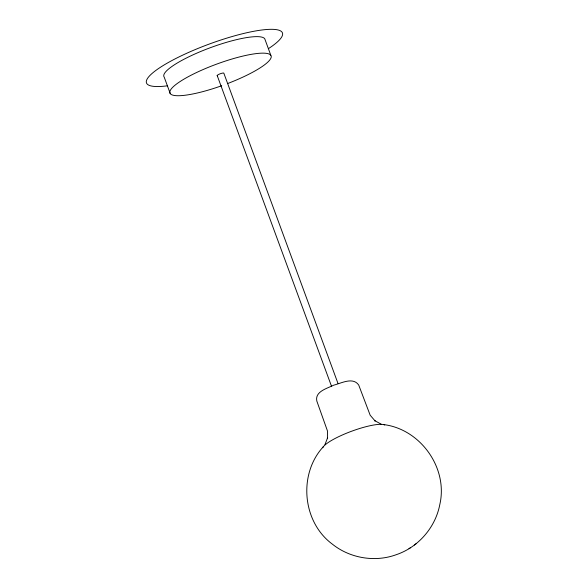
<?xml version="1.0" encoding="UTF-8"?>
<svg xmlns="http://www.w3.org/2000/svg" width="588" height="588" viewBox="0 0 588 588"><rect width="100%" height="100%" fill="white"/><g stroke="black" fill="none" stroke-linecap="round" stroke-linejoin="round"><path stroke-width="0.88" d="M324.936 444.726L327.604 437.729L327.42 438.516L327.45 430.901L316.814 401.031C314.742 391.417 327.185 388.47 333.727 385.169C341.334 383.251 352.874 376.724 358.695 385.008L370.168 415.209L375.129 420.993L374.497 420.508L381.068 424.11M323.481 446.542C298.079 473.95 302.181 521.821 332.33 544.12C349.875 558.21 374.828 562.473 396.003 554.778C418.119 547.421 435.436 527.539 439.78 504.651C448.372 468.151 420.486 428.975 383.376 424.543M408.983 548.729L410.159 547.898M414.29 545.017L416.032 543.797M270.789 55.213L264.718 38.705A53.905 11.025 -20.2 0 0 207.49 48.775A53.905 11.025 -20.2 0 0 164.214 77.153L170.285 93.661M338.019 383.545L223.896 73.353A3.594 0.735 -20.2 0 0 220.074 73.823A3.594 0.735 -20.2 0 0 217.42 75.83M217.185 75.514L331.625 386.566M167.514 85.804A72.442 14.818 -20.2 0 1 163.302 65.459A72.442 14.818 -20.2 0 1 257.595 30.62A72.442 14.818 -20.2 0 1 268.848 48.363M322.702 447.755A33.692 6.887 -20.2 0 1 351.874 431.136A33.692 6.887 -20.2 0 1 384.736 424.97M221.727 85.73A53.905 11.025 -20.2 0 1 175.121 85.135A53.905 11.025 -20.2 0 1 261.726 53.163A53.905 11.025 -20.2 0 1 227.512 83.592"/></g></svg>
